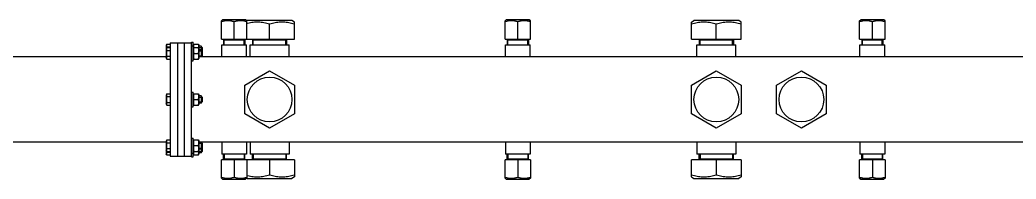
# Model space of a CAD drawing. Header units: millimetres. Extents: x 0 to 1189, y 0 to 841.
# Drawn here: x 594.1 to 734.6, y 472.2 to 494.6 of the extents above; entities that cross this region are included whole.
import ezdxf

# ---------------------------------------------------------------- set-up
doc = ezdxf.new("R2010")
doc.units = ezdxf.units.MM
doc.header["$LTSCALE"] = 65.395
doc.layers.get('0').update_dxf_attribs({"linetype": 'CONTINUOUS'})
doc.layers.add('ALL_AXIS', color=7, linetype='CONTINUOUS')
doc.layers.add('ALL_CHAMFER', color=7, linetype='CONTINUOUS')

msp = doc.modelspace()

# ---------------------------------------------------------------- linework, layer by layer
at = {"color": 7, "linetype": 'CONTINUOUS'}
for p, q in [((622.5181797, 491.9002227), (632.8181797, 491.9002227)), ((625.8181797, 491.8002227), (622.8181797, 491.8002227)), ((631.7181797, 491.8002227), (626.9181797, 491.8002227)), ((662.5181797, 491.9002227), (666.1181797, 491.9002227)), ((665.8181797, 491.8002227), (662.8181797, 491.8002227)), ((688.8181797, 491.9002227), (695.8181797, 491.9002227)), ((694.7181797, 491.8002227), (689.9181797, 491.8002227)), ((712.5181797, 491.9002227), (716.1181797, 491.9002227)), ((715.8181797, 491.8002227), (712.8181797, 491.8002227)), ((614.8211157, 491.2085131), (614.7181797, 491.0302227)), ((614.8211157, 490.7085131), (614.7181797, 490.5302227)), ((614.8211157, 491.2085131), (615.3181797, 491.2085131)), ((614.8211157, 490.8043679), (615.3181797, 490.8043679)), ((614.8211157, 490.7085131), (615.3181797, 490.7085131)), ((614.8211157, 490.3043679), (615.3181797, 490.3043679)), ((615.3181797, 491.4002227), (618.3181797, 491.4002227)), ((615.3181797, 491.4002227), (615.3181797, 475.4002227)), ((616.3181797, 491.4002227), (616.3181797, 475.4002227)), ((617.3181797, 475.4002227), (617.3181797, 491.4002227)), ((618.3181797, 490.2200588), (618.3181797, 491.4002227)), ((618.5181797, 491.1202227), (618.5643677, 491.2002227)), ((618.5181797, 490.6202227), (618.5643677, 490.7002227)), ((618.5643677, 491.2002227), (619.3119916, 491.2002227)), ((618.5643677, 490.7002227), (619.3119916, 490.7002227)), ((618.5689768, 490.702102), (618.5691308, 490.7007759)), ((619.3119875, 491.2002299), (619.3581797, 491.1202227)), ((619.3119875, 490.7002299), (619.3581797, 490.6202227)), ((619.3581797, 491.1202171), (619.3581797, 489.1802282)), ((619.8181797, 490.7402227), (619.8181797, 489.5602227)), ((614.7181797, 489.4002227), (504.3181797, 489.4002227)), ((614.8211157, 489.0919323), (614.7181797, 489.2702227)), ((614.8211157, 489.4960775), (615.3181797, 489.4960775)), ((614.8211157, 489.0919323), (615.3181797, 489.0919323)), ((618.3181797, 483.7200588), (618.3181797, 489.5803865)), ((618.5181797, 489.1802227), (618.5643677, 489.1002227)), ((618.5643677, 489.1002227), (619.3119916, 489.1002227)), ((618.6358208, 489.9002227), (619.2405385, 489.9002227)), ((619.3119875, 489.1002155), (619.3581797, 489.1802227)), ((764.7181797, 489.4002227), (619.6581797, 489.4002227)), ((614.8211157, 484.2085131), (614.7181797, 484.0302227)), ((614.8211157, 484.2085131), (615.3181797, 484.2085131)), ((614.8211157, 483.8043679), (615.3181797, 483.8043679)), ((618.5181797, 484.1202227), (618.5643677, 484.2002227)), ((618.5643677, 484.2002227), (619.3119916, 484.2002227)), ((618.6358208, 483.4002227), (619.2405385, 483.4002227)), ((619.3119875, 484.2002299), (619.3581797, 484.1202227)), ((619.3581797, 484.1202171), (619.3581797, 482.6802282)), ((619.8181797, 483.7402227), (619.8181797, 483.0602227)), ((614.8211157, 482.5919323), (614.7181797, 482.7702227)), ((614.8211157, 482.9960775), (615.3181797, 482.9960775)), ((614.8211157, 482.5919323), (615.3181797, 482.5919323)), ((618.3181797, 477.2200588), (618.3181797, 483.0803865)), ((618.5181797, 482.6802227), (618.5643677, 482.6002227)), ((618.5643677, 482.6002227), (619.3119916, 482.6002227)), ((619.3119875, 482.6002155), (619.3581797, 482.6802227)), ((614.8211157, 477.7085131), (614.7181797, 477.5302227)), ((614.8211157, 477.7085131), (615.3181797, 477.7085131)), ((618.5181797, 477.6202227), (618.5643677, 477.7002227)), ((618.5643677, 477.7002227), (619.3119916, 477.7002227)), ((619.3119875, 477.7002299), (619.3581797, 477.6202227)), ((614.7181797, 477.4002227), (504.3181797, 477.4002227)), ((614.8211157, 476.0919323), (614.7181797, 476.2702227)), ((614.8211157, 477.3043679), (615.3181797, 477.3043679)), ((614.8211157, 476.4960775), (615.3181797, 476.4960775)), ((618.3181797, 475.4002227), (618.3181797, 476.5803865)), ((618.6358208, 476.9002227), (619.2405385, 476.9002227)), ((619.3581797, 477.6202171), (619.3581797, 475.6802282)), ((764.7181797, 477.4002227), (619.6581797, 477.4002227)), ((619.8181797, 477.2402227), (619.8181797, 476.0602227)), ((614.8211157, 475.5919323), (614.7181797, 475.7702227)), ((614.8211157, 476.0919323), (615.3181797, 476.0919323)), ((614.8211157, 475.9960775), (615.3181797, 475.9960775)), ((614.8211157, 475.5919323), (615.3181797, 475.5919323)), ((615.3181797, 475.4002227), (618.3181797, 475.4002227)), ((618.5181797, 476.1802227), (618.5643677, 476.1002227)), ((618.5181797, 475.6802227), (618.5643677, 475.6002227)), ((618.5643677, 476.1002227), (619.3119916, 476.1002227)), ((618.5643677, 475.6002227), (619.3119916, 475.6002227)), ((618.569134, 476.0996698), (618.5689631, 476.098197)), ((619.3119875, 476.1002155), (619.3581797, 476.1802227)), ((619.3119875, 475.6002155), (619.3581797, 475.6802227)), ((632.8181797, 474.9002227), (622.5181797, 474.9002227)), ((625.8181797, 475.0002227), (622.8181797, 475.0002227)), ((626.9181797, 475.0002227), (631.7181797, 475.0002227)), ((666.1181797, 474.9002227), (662.5181797, 474.9002227)), ((665.8181797, 475.0002227), (662.8181797, 475.0002227)), ((695.8181797, 474.9002227), (688.8181797, 474.9002227)), ((689.9181797, 475.0002227), (694.7181797, 475.0002227)), ((716.1181797, 474.9002227), (712.5181797, 474.9002227)), ((715.8181797, 475.0002227), (712.8181797, 475.0002227))]:
    msp.add_line(p, q, dxfattribs=at)
at = {"color": 2, "linetype": 'CONTINUOUS'}
for p, q in [((622.9181797, 491.1002227), (622.9181797, 491.8002227)), ((625.7181797, 491.1002227), (625.7181797, 491.8002227)), ((627.0181797, 491.1002227), (627.0181797, 491.8002227)), ((631.6181797, 491.1002227), (631.6181797, 491.8002227)), ((662.9181797, 491.1002227), (662.9181797, 491.8002227)), ((665.7181797, 491.1002227), (665.7181797, 491.8002227)), ((690.0181797, 491.1002227), (690.0181797, 491.8002227)), ((694.6181797, 491.1002227), (694.6181797, 491.8002227)), ((712.9181797, 491.1002227), (712.9181797, 491.8002227)), ((715.7181797, 491.1002227), (715.7181797, 491.8002227)), ((619.3581797, 490.7402227), (619.8181797, 490.7402227)), ((619.3581797, 490.2402227), (619.8181797, 490.2402227)), ((619.3581797, 489.5602227), (619.8181797, 489.5602227)), ((619.3581797, 483.7402227), (619.8181797, 483.7402227)), ((619.3581797, 483.0602227), (619.8181797, 483.0602227)), ((619.3581797, 477.2402227), (619.8181797, 477.2402227)), ((619.3581797, 476.5602227), (619.8181797, 476.5602227)), ((619.3581797, 476.0602227), (619.8181797, 476.0602227)), ((622.9181797, 475.7002227), (622.9181797, 475.0002227)), ((625.7181797, 475.7002227), (625.7181797, 475.0002227)), ((627.0181797, 475.7002227), (627.0181797, 475.0002227)), ((631.6181797, 475.7002227), (631.6181797, 475.0002227)), ((662.9181797, 475.7002227), (662.9181797, 475.0002227)), ((665.7181797, 475.7002227), (665.7181797, 475.0002227)), ((690.0181797, 475.7002227), (690.0181797, 475.0002227)), ((694.6181797, 475.7002227), (694.6181797, 475.0002227)), ((712.9181797, 475.7002227), (712.9181797, 475.0002227)), ((715.7181797, 475.7002227), (715.7181797, 475.0002227))]:
    msp.add_line(p, q, dxfattribs=at)
at = {"color": 7, "linetype": 'CONTINUOUS'}
for points in [[(614.8211157, 491.2085131), (614.8065954, 491.1820544), (614.7939925, 491.1561031), (614.7833146, 491.1307405), (614.7745393, 491.1057224), (614.7676249, 491.0808415), (614.7626368, 491.0560687), (614.7596213, 491.0313013), (614.7585942, 491.0065526), (614.7596023, 490.9818084), (614.7625986, 490.9570484), (614.7675658, 490.932284), (614.7744611, 490.9074068), (614.783216, 490.8823912), (614.793891, 490.8570016), (614.806529, 490.8309633), (614.8211157, 490.8043679)], [(614.8211157, 490.7085131), (614.8065954, 490.6820544), (614.7939925, 490.6561031), (614.7833146, 490.6307405), (614.7745393, 490.6057224), (614.7676249, 490.5808415), (614.7626368, 490.5560687), (614.7596213, 490.5313013), (614.7585942, 490.5065526), (614.7596023, 490.4818084), (614.7625986, 490.4570484), (614.7675658, 490.432284), (614.7744611, 490.4074068), (614.783216, 490.3823912), (614.793891, 490.3570016), (614.806529, 490.3309633), (614.8211157, 490.3043679)], [(614.8211157, 490.3043679), (614.8046263, 490.2438053), (614.790663, 490.1845607), (614.7792356, 490.1268785), (614.7703148, 490.0700256), (614.7638436, 490.0133451), (614.7599146, 489.9568531), (614.7586103, 489.9003409), (614.7599037, 489.8438263), (614.7638221, 489.7873298), (614.7702857, 489.7306338), (614.7792046, 489.6737431), (614.7906358, 489.6160099), (614.8046096, 489.5567072), (614.8211157, 489.4960775)], [(614.8211157, 490.8043679), (614.8046263, 490.7438053), (614.790663, 490.6845607), (614.7819791, 490.6407265)], [(618.6358208, 491.2002227), (618.6191736, 491.1476578), (618.6047446, 491.0961787), (618.5925493, 491.0459681), (618.5825412, 490.9964779), (618.5746517, 490.9472343), (618.5689631, 490.898197), (618.5655287, 490.8491566), (618.5643677, 490.8001458), (618.5655358, 490.7511369), (618.5689768, 490.702102)], [(618.6358208, 490.7002227), (618.6191736, 490.6476578), (618.6047446, 490.5961787), (618.5925493, 490.5459681), (618.5825412, 490.4964779), (618.5746517, 490.4472343), (618.5689631, 490.398197), (618.5655287, 490.3491566), (618.5643677, 490.3001458), (618.5655358, 490.2511369), (618.5689768, 490.202102), (618.574671, 490.1530723), (618.5825639, 490.1038429), (618.5925708, 490.0543794), (618.6047618, 490.0042011), (618.6191836, 489.952754), (618.6358208, 489.9002227)], [(619.2405385, 491.2002227), (619.2540107, 491.1581262), (619.2660632, 491.116777), (619.2766839, 491.0762725), (619.2859091, 491.0363208), (619.293782, 490.9966907), (619.3002698, 490.9572976), (619.3053652, 490.9179846), (619.3090352, 490.8787378), (619.3112458, 490.839486), (619.3119916, 490.8002439), (619.3112475, 490.7610049), (619.3090392, 490.7217611), (619.3070694, 490.7006827)], [(619.2405385, 490.7002227), (619.2540107, 490.6581262), (619.2660632, 490.616777), (619.2766839, 490.5762725), (619.2859091, 490.5363208), (619.293782, 490.4966907), (619.3002698, 490.4572976), (619.3053652, 490.4179846), (619.3090352, 490.3787378), (619.3112458, 490.339486), (619.3119916, 490.3002439), (619.3112475, 490.2610049), (619.3090392, 490.2217611), (619.3053727, 490.1825269), (619.3002818, 490.1432288), (619.2937992, 490.1038497), (619.2859327, 490.0642346), (619.2767191, 490.0243114), (619.2661034, 489.9838136), (619.2540379, 489.9424144), (619.2405385, 489.9002227)], [(614.8211157, 489.4960775), (614.8065467, 489.4695174), (614.7939197, 489.443507), (614.7832483, 489.4181383), (614.7744916, 489.3931354), (614.7675898, 489.3682607), (614.762614, 489.3434925), (614.7596097, 489.3187263), (614.7585942, 489.2939734), (614.7596156, 489.2692147), (614.7626271, 489.2444363), (614.767613, 489.2196529), (614.7745279, 489.1947593), (614.7833092, 489.1697206), (614.7939933, 489.1443406), (614.8065974, 489.1183852), (614.8211157, 489.0919323)], [(618.6358208, 489.9002227), (618.6191736, 489.8476578), (618.6047446, 489.7961787), (618.5925493, 489.7459681), (618.5825412, 489.6964779), (618.5746517, 489.6472343), (618.5689631, 489.598197), (618.5655287, 489.5491566), (618.5643677, 489.5001458), (618.5655358, 489.4511369), (618.5689768, 489.402102), (618.574671, 489.3530723), (618.5825639, 489.3038429), (618.5925708, 489.2543794), (618.6047618, 489.2042011), (618.6191836, 489.152754), (618.6358208, 489.1002227)], [(619.2405385, 489.9002227), (619.2554423, 489.8534309), (619.2685871, 489.8075557), (619.2799567, 489.7627361), (619.2895997, 489.7185546), (619.2975785, 489.6746618), (619.303836, 489.6309926), (619.3083479, 489.5873633), (619.3110798, 489.5437791), (619.3119838, 489.5001783), (619.3110761, 489.456578), (619.3083406, 489.4129948), (619.3038256, 489.3693686), (619.2975658, 489.3257061), (619.2895864, 489.281824), (619.279945, 489.2376591), (619.2685785, 489.1928579), (619.2554375, 489.146999), (619.2405385, 489.1002227)], [(614.8211157, 484.2085131), (614.8065954, 484.1820544), (614.7939925, 484.1561031), (614.7833146, 484.1307405), (614.7745393, 484.1057224), (614.7676249, 484.0808415), (614.7626368, 484.0560687), (614.7596213, 484.0313013), (614.7585942, 484.0065526), (614.7596023, 483.9818084), (614.7625986, 483.9570484), (614.7675658, 483.932284), (614.7744611, 483.9074068), (614.783216, 483.8823912), (614.793891, 483.8570016), (614.806529, 483.8309633), (614.8211157, 483.8043679)], [(614.8211157, 483.8043679), (614.8046263, 483.7438053), (614.790663, 483.6845607), (614.7792356, 483.6268785), (614.7703148, 483.5700256), (614.7638436, 483.5133451), (614.7599146, 483.4568531), (614.7586103, 483.4003409), (614.7599037, 483.3438263), (614.7638221, 483.2873298), (614.7702857, 483.2306338), (614.7792046, 483.1737431), (614.7906358, 483.1160099), (614.8046096, 483.0567072), (614.8211157, 482.9960775)], [(618.6358208, 484.2002227), (618.6191736, 484.1476578), (618.6047446, 484.0961787), (618.5925493, 484.0459681), (618.5825412, 483.9964779), (618.5746517, 483.9472343), (618.5689631, 483.898197), (618.5655287, 483.8491566), (618.5643677, 483.8001458), (618.5655358, 483.7511369), (618.5689768, 483.702102), (618.574671, 483.6530723), (618.5825639, 483.6038429), (618.5925708, 483.5543794), (618.6047618, 483.5042011), (618.6191836, 483.452754), (618.6358208, 483.4002227)], [(618.6358208, 483.4002227), (618.6191736, 483.3476578), (618.6047446, 483.2961787), (618.5925493, 483.2459681), (618.5825412, 483.1964779), (618.5746517, 483.1472343), (618.5689631, 483.098197), (618.5655287, 483.0491566), (618.5643677, 483.0001458), (618.5655358, 482.9511369), (618.5689768, 482.902102), (618.574671, 482.8530723), (618.5825639, 482.8038429), (618.5925708, 482.7543794), (618.6047618, 482.7042011), (618.6191836, 482.652754), (618.6358208, 482.6002227)], [(619.2405385, 484.2002227), (619.2540107, 484.1581262), (619.2660632, 484.116777), (619.2766839, 484.0762725), (619.2859091, 484.0363208), (619.293782, 483.9966907), (619.3002698, 483.9572976), (619.3053652, 483.9179846), (619.3090352, 483.8787378), (619.3112458, 483.839486), (619.3119916, 483.8002439), (619.3112475, 483.7610049), (619.3090392, 483.7217611), (619.3053727, 483.6825269), (619.3002818, 483.6432288), (619.2937992, 483.6038497), (619.2859327, 483.5642346), (619.2767191, 483.5243114), (619.2661034, 483.4838136), (619.2540379, 483.4424144), (619.2405385, 483.4002227)], [(619.2405385, 483.4002227), (619.2554423, 483.3534309), (619.2685871, 483.3075557), (619.2799567, 483.2627361), (619.2895997, 483.2185546), (619.2975785, 483.1746618), (619.303836, 483.1309926), (619.3083479, 483.0873633), (619.3110798, 483.0437791), (619.3119838, 483.0001783), (619.3110761, 482.956578), (619.3083406, 482.9129948), (619.3038256, 482.8693686), (619.2975658, 482.8257061), (619.2895864, 482.781824), (619.279945, 482.7376591), (619.2685785, 482.6928579), (619.2554375, 482.646999), (619.2405385, 482.6002227)], [(614.8211157, 482.9960775), (614.8065467, 482.9695174), (614.7939197, 482.943507), (614.7832483, 482.9181383), (614.7744916, 482.8931354), (614.7675898, 482.8682607), (614.762614, 482.8434925), (614.7596097, 482.8187263), (614.7585942, 482.7939734), (614.7596156, 482.7692147), (614.7626271, 482.7444363), (614.767613, 482.7196529), (614.7745279, 482.6947593), (614.7833092, 482.6697206), (614.7939933, 482.6443406), (614.8065974, 482.6183852), (614.8211157, 482.5919323)], [(614.8211157, 477.7085131), (614.8065954, 477.6820544), (614.7939925, 477.6561031), (614.7833146, 477.6307405), (614.7745393, 477.6057224), (614.7676249, 477.5808415), (614.7626368, 477.5560687), (614.7596213, 477.5313013), (614.7585942, 477.5065526), (614.7596023, 477.4818084), (614.7625986, 477.4570484), (614.7675658, 477.432284), (614.7744611, 477.4074068), (614.783216, 477.3823912), (614.793891, 477.3570016), (614.806529, 477.3309633), (614.8211157, 477.3043679)], [(618.6358208, 477.7002227), (618.6191736, 477.6476578), (618.6047446, 477.5961787), (618.5925493, 477.5459681), (618.5825412, 477.4964779), (618.5746517, 477.4472343), (618.5689631, 477.398197), (618.5655287, 477.3491566), (618.5643677, 477.3001458), (618.5655358, 477.2511369), (618.5689768, 477.202102), (618.574671, 477.1530723), (618.5825639, 477.1038429), (618.5925708, 477.0543794), (618.6047618, 477.0042011), (618.6191836, 476.952754), (618.6358208, 476.9002227)], [(619.2405385, 477.7002227), (619.2540107, 477.6581262), (619.2660632, 477.616777), (619.2766839, 477.5762725), (619.2859091, 477.5363208), (619.293782, 477.4966907), (619.3002698, 477.4572976), (619.3053652, 477.4179846), (619.3090352, 477.3787378), (619.3112458, 477.339486), (619.3119916, 477.3002439), (619.3112475, 477.2610049), (619.3090392, 477.2217611), (619.3053727, 477.1825269), (619.3002818, 477.1432288), (619.2937992, 477.1038497), (619.2859327, 477.0642346), (619.2767191, 477.0243114), (619.2661034, 476.9838136), (619.2540379, 476.9424144), (619.2405385, 476.9002227)], [(614.8211157, 476.4960775), (614.8065467, 476.4695174), (614.7939197, 476.443507), (614.7832483, 476.4181383), (614.7744916, 476.3931354), (614.7675898, 476.3682607), (614.762614, 476.3434925), (614.7596097, 476.3187263), (614.7585942, 476.2939734), (614.7596156, 476.2692147), (614.7626271, 476.2444363), (614.767613, 476.2196529), (614.7745279, 476.1947593), (614.7833092, 476.1697206), (614.7939933, 476.1443406), (614.8065974, 476.1183852), (614.8211157, 476.0919323)], [(614.8211157, 477.3043679), (614.8046263, 477.2438053), (614.790663, 477.1845607), (614.7792356, 477.1268785), (614.7703148, 477.0700256), (614.7638436, 477.0133451), (614.7599146, 476.9568531), (614.7586103, 476.9003409), (614.7599037, 476.8438263), (614.7638221, 476.7873298), (614.7702857, 476.7306338), (614.7792046, 476.6737431), (614.7906358, 476.6160099), (614.8046096, 476.5567072), (614.8211157, 476.4960775)], [(618.6358208, 476.9002227), (618.6191736, 476.8476578), (618.6047446, 476.7961787), (618.5925493, 476.7459681), (618.5825412, 476.6964779), (618.5746517, 476.6472343), (618.5689631, 476.598197), (618.5655287, 476.5491566), (618.5643677, 476.5001458), (618.5655358, 476.4511369), (618.5689768, 476.402102), (618.574671, 476.3530723), (618.5825639, 476.3038429), (618.5925708, 476.2543794), (618.6047618, 476.2042011), (618.6191836, 476.152754), (618.6358208, 476.1002227)], [(619.2405385, 476.9002227), (619.2554423, 476.8534309), (619.2685871, 476.8075557), (619.2799567, 476.7627361), (619.2895997, 476.7185546), (619.2975785, 476.6746618), (619.303836, 476.6309926), (619.3083479, 476.5873633), (619.3110798, 476.5437791), (619.3119838, 476.5001783), (619.3110761, 476.456578), (619.3083406, 476.4129948), (619.3038256, 476.3693686), (619.2975658, 476.3257061), (619.2895864, 476.281824), (619.279945, 476.2376591), (619.2685785, 476.1928579), (619.2554375, 476.146999), (619.2405385, 476.1002227)], [(614.8211157, 475.9960775), (614.8065467, 475.9695174), (614.7939197, 475.943507), (614.7832483, 475.9181383), (614.7744916, 475.8931354), (614.7675898, 475.8682607), (614.762614, 475.8434925), (614.7596097, 475.8187263), (614.7585942, 475.7939734), (614.7596156, 475.7692147), (614.7626271, 475.7444363), (614.767613, 475.7196529), (614.7745279, 475.6947593), (614.7833092, 475.6697206), (614.7939933, 475.6443406), (614.8065974, 475.6183852), (614.8211157, 475.5919323)], [(614.7819827, 476.1597126), (614.7906358, 476.1160099), (614.8046096, 476.0567072), (614.8211157, 475.9960775)], [(618.5689631, 476.098197), (618.5655287, 476.0491566), (618.5643677, 476.0001458), (618.5655358, 475.9511369), (618.5689768, 475.902102), (618.574671, 475.8530723), (618.5825639, 475.8038429), (618.5925708, 475.7543794), (618.6047618, 475.7042011), (618.6191836, 475.652754), (618.6358208, 475.6002227)], [(619.3070714, 476.0997071), (619.3083479, 476.0873633), (619.3110798, 476.0437791), (619.3119838, 476.0001783), (619.3110761, 475.956578), (619.3083406, 475.9129948), (619.3038256, 475.8693686), (619.2975658, 475.8257061), (619.2895864, 475.781824), (619.279945, 475.7376591), (619.2685785, 475.6928579), (619.2554375, 475.646999), (619.2405385, 475.6002227)]]:
    msp.add_lwpolyline(points, dxfattribs=at)
at = {"layer": 'ALL_AXIS', "color": 7, "linetype": 'CONTINUOUS'}
for p, q in [((622.5181797, 494.4962996), (622.6981797, 494.6002227)), ((622.5181797, 491.9002227), (622.5181797, 494.4962996)), ((625.9381797, 494.6002227), (622.6981797, 494.6002227)), ((626.1181797, 494.4962996), (625.9381797, 494.6002227)), ((626.1181797, 494.4713552), (626.1681797, 494.5002227)), ((626.1181797, 491.9002227), (626.1181797, 494.4962996)), ((632.4681797, 494.5002227), (626.1681797, 494.5002227)), ((632.8181797, 494.2981501), (632.4681797, 494.5002227)), ((662.5181797, 494.4962996), (662.6981797, 494.6002227)), ((662.5181797, 491.9002227), (662.5181797, 494.4962996)), ((665.9381797, 494.6002227), (662.6981797, 494.6002227)), ((666.1181797, 494.4962996), (665.9381797, 494.6002227)), ((666.1181797, 491.9002227), (666.1181797, 494.4962996)), ((688.8181797, 494.2981501), (689.1681797, 494.5002227)), ((695.4681797, 494.5002227), (689.1681797, 494.5002227)), ((695.8181797, 494.2981501), (695.4681797, 494.5002227)), ((712.5181797, 494.4962996), (712.6981797, 494.6002227)), ((712.5181797, 491.9002227), (712.5181797, 494.4962996)), ((715.9381797, 494.6002227), (712.6981797, 494.6002227)), ((716.1181797, 494.4962996), (715.9381797, 494.6002227)), ((716.1181797, 491.9002227), (716.1181797, 494.4962996)), ((624.3181797, 491.9002227), (624.3181797, 494.3355301)), ((629.3181797, 491.9002227), (629.3181797, 493.9855427)), ((632.8181797, 491.9002227), (632.8181797, 494.2981501)), ((664.3181797, 491.9002227), (664.3181797, 494.3355301)), ((688.8181797, 491.9002227), (688.8181797, 494.2981501)), ((692.3181797, 491.9002227), (692.3181797, 493.9855427)), ((695.8181797, 491.9002227), (695.8181797, 494.2981501)), ((714.3181797, 491.9002227), (714.3181797, 494.3355301)), ((622.8181797, 491.8002227), (625.8181797, 491.8002227)), ((622.8181797, 491.8002227), (622.8181797, 491.1002227)), ((622.9181797, 491.8002227), (622.9181797, 491.9002227)), ((625.7181797, 491.8002227), (625.7181797, 491.9002227)), ((625.8181797, 491.8002227), (625.8181797, 491.1002227)), ((626.9181797, 491.8002227), (631.7181797, 491.8002227)), ((626.9181797, 491.8002227), (626.9181797, 491.1002227)), ((627.0181797, 491.8002227), (627.0181797, 491.9002227)), ((631.6181797, 491.8002227), (631.6181797, 491.9002227)), ((631.7181797, 491.8002227), (631.7181797, 491.1002227)), ((662.8181797, 491.8002227), (665.8181797, 491.8002227)), ((662.8181797, 491.8002227), (662.8181797, 491.1002227)), ((662.9181797, 491.8002227), (662.9181797, 491.9002227)), ((665.7181797, 491.8002227), (665.7181797, 491.9002227)), ((665.8181797, 491.8002227), (665.8181797, 491.1002227)), ((689.9181797, 491.8002227), (694.7181797, 491.8002227)), ((689.9181797, 491.8002227), (689.9181797, 491.1002227)), ((690.0181797, 491.8002227), (690.0181797, 491.9002227)), ((694.6181797, 491.8002227), (694.6181797, 491.9002227)), ((694.7181797, 491.8002227), (694.7181797, 491.1002227)), ((712.8181797, 491.8002227), (715.8181797, 491.8002227)), ((712.8181797, 491.8002227), (712.8181797, 491.1002227)), ((712.9181797, 491.8002227), (712.9181797, 491.9002227)), ((715.7181797, 491.8002227), (715.7181797, 491.9002227)), ((715.8181797, 491.8002227), (715.8181797, 491.1002227)), ((614.8211157, 491.2085131), (614.7181797, 491.0302227)), ((614.7181797, 491.0302227), (614.7181797, 489.2702227)), ((614.8211157, 490.7085131), (614.7181797, 490.5302227)), ((618.3181797, 491.4502227), (618.5181797, 491.4502227)), ((618.3181797, 491.3657254), (618.3181797, 491.4502227)), ((618.3181797, 490.9502227), (618.5181797, 490.9502227)), ((618.5181797, 488.8502227), (618.5181797, 491.4502227)), ((618.5181797, 491.1202227), (618.5643677, 491.2002227)), ((618.5181797, 490.6202227), (618.5643677, 490.7002227)), ((619.6581797, 490.9002227), (619.3581797, 490.9002227)), ((619.6581797, 490.4002227), (619.3581797, 490.4002227)), ((622.5681797, 491.1002227), (626.0681797, 491.1002227)), ((622.5681797, 489.4002227), (622.5681797, 491.1002227)), ((626.0681797, 489.4002227), (626.0681797, 491.1002227)), ((626.5681797, 491.1002227), (632.0681797, 491.1002227)), ((626.5681797, 489.4002227), (626.5681797, 491.1002227)), ((632.0681797, 489.4002227), (632.0681797, 491.1002227)), ((662.5681797, 491.1002227), (666.0681797, 491.1002227)), ((662.5681797, 489.4002227), (662.5681797, 491.1002227)), ((666.0681797, 489.4002227), (666.0681797, 491.1002227)), ((689.5681797, 491.1002227), (695.0681797, 491.1002227)), ((689.5681797, 489.4002227), (689.5681797, 491.1002227)), ((695.0681797, 489.4002227), (695.0681797, 491.1002227)), ((712.5681797, 491.1002227), (716.0681797, 491.1002227)), ((712.5681797, 489.4002227), (712.5681797, 491.1002227)), ((716.0681797, 489.4002227), (716.0681797, 491.1002227)), ((614.8211157, 489.0919323), (614.7181797, 489.2702227)), ((618.3181797, 489.5803865), (618.3181797, 490.2200588)), ((618.5181797, 489.1802227), (618.5643677, 489.1002227)), ((619.6581797, 489.4002227), (619.3581797, 489.4002227)), ((618.3181797, 488.8502227), (618.5181797, 488.8502227)), ((625.8181797, 485.4209486), (629.3181797, 487.4416746)), ((629.3181797, 487.4416746), (632.8181797, 485.4209486)), ((688.8181797, 485.4209486), (692.3181797, 487.4416746)), ((692.3181797, 487.4416746), (695.8181797, 485.4209486)), ((700.8181797, 485.4209486), (704.3181797, 487.4416746)), ((704.3181797, 487.4416746), (707.8181797, 485.4209486)), ((625.8181797, 481.3794967), (625.8181797, 485.4209486)), ((632.8181797, 485.4209486), (632.8181797, 481.3794967)), ((688.8181797, 481.3794967), (688.8181797, 485.4209486)), ((695.8181797, 485.4209486), (695.8181797, 481.3794967)), ((700.8181797, 481.3794967), (700.8181797, 485.4209486)), ((707.8181797, 485.4209486), (707.8181797, 481.3794967)), ((614.8211157, 484.2085131), (614.7181797, 484.0302227)), ((614.7181797, 484.0302227), (614.7181797, 482.7702227)), ((618.3181797, 484.4502227), (618.5181797, 484.4502227)), ((618.3181797, 483.0803865), (618.3181797, 483.7200588)), ((618.5181797, 482.3502227), (618.5181797, 484.4502227)), ((618.5181797, 484.1202227), (618.5643677, 484.2002227)), ((619.6581797, 483.9002227), (619.3581797, 483.9002227)), ((614.8211157, 482.5919323), (614.7181797, 482.7702227)), ((618.3181797, 482.3502227), (618.5181797, 482.3502227)), ((618.5181797, 482.6802227), (618.5643677, 482.6002227)), ((619.6581797, 482.9002227), (619.3581797, 482.9002227)), ((629.3181797, 479.3587708), (625.8181797, 481.3794967)), ((632.8181797, 481.3794967), (629.3181797, 479.3587708)), ((692.3181797, 479.3587708), (688.8181797, 481.3794967)), ((695.8181797, 481.3794967), (692.3181797, 479.3587708)), ((704.3181797, 479.3587708), (700.8181797, 481.3794967)), ((707.8181797, 481.3794967), (704.3181797, 479.3587708)), ((614.8211157, 477.7085131), (614.7181797, 477.5302227)), ((618.3181797, 477.9502227), (618.5181797, 477.9502227)), ((618.5181797, 475.3502227), (618.5181797, 477.9502227)), ((618.5181797, 477.6202227), (618.5643677, 477.7002227)), ((614.7181797, 477.5302227), (614.7181797, 475.7702227)), ((614.8211157, 476.0919323), (614.7181797, 476.2702227)), ((618.3181797, 476.5803865), (618.3181797, 477.2200588)), ((619.6581797, 477.4002227), (619.3581797, 477.4002227)), ((619.6581797, 476.4002227), (619.3581797, 476.4002227)), ((622.5681797, 477.4002227), (622.5681797, 475.7002227)), ((626.0681797, 477.4002227), (626.0681797, 475.7002227)), ((626.5681797, 477.4002227), (626.5681797, 475.7002227)), ((632.0681797, 477.4002227), (632.0681797, 475.7002227)), ((662.5681797, 477.4002227), (662.5681797, 475.7002227)), ((666.0681797, 477.4002227), (666.0681797, 475.7002227)), ((689.5681797, 477.4002227), (689.5681797, 475.7002227)), ((695.0681797, 477.4002227), (695.0681797, 475.7002227)), ((712.5681797, 477.4002227), (712.5681797, 475.7002227)), ((716.0681797, 477.4002227), (716.0681797, 475.7002227)), ((614.8211157, 475.5919323), (614.7181797, 475.7702227)), ((618.3181797, 475.8502227), (618.5181797, 475.8502227)), ((618.3181797, 475.3502227), (618.3181797, 475.43472)), ((618.3181797, 475.3502227), (618.5181797, 475.3502227)), ((618.5181797, 476.1802227), (618.5643677, 476.1002227)), ((618.5181797, 475.6802227), (618.5643677, 475.6002227)), ((619.6581797, 475.9002227), (619.3581797, 475.9002227)), ((622.5181797, 472.3041457), (622.5181797, 474.9002227)), ((626.0681797, 475.7002227), (622.5681797, 475.7002227)), ((622.8181797, 475.0002227), (622.8181797, 475.7002227)), ((625.8181797, 475.0002227), (622.8181797, 475.0002227)), ((622.9181797, 475.0002227), (622.9181797, 474.9002227)), ((624.3181797, 474.9002227), (624.3181797, 472.4649152)), ((625.7181797, 475.0002227), (625.7181797, 474.9002227)), ((625.8181797, 475.0002227), (625.8181797, 475.7002227)), ((626.1181797, 474.9002227), (626.1181797, 472.3041457)), ((632.0681797, 475.7002227), (626.5681797, 475.7002227)), ((626.9181797, 475.0002227), (626.9181797, 475.7002227)), ((631.7181797, 475.0002227), (626.9181797, 475.0002227)), ((627.0181797, 475.0002227), (627.0181797, 474.9002227)), ((629.3181797, 474.9002227), (629.3181797, 472.8149027)), ((631.6181797, 475.0002227), (631.6181797, 474.9002227)), ((631.7181797, 475.0002227), (631.7181797, 475.7002227)), ((632.8181797, 474.9002227), (632.8181797, 472.5022953)), ((662.5181797, 472.3041457), (662.5181797, 474.9002227)), ((666.0681797, 475.7002227), (662.5681797, 475.7002227)), ((662.8181797, 475.0002227), (662.8181797, 475.7002227)), ((665.8181797, 475.0002227), (662.8181797, 475.0002227)), ((662.9181797, 475.0002227), (662.9181797, 474.9002227)), ((664.3181797, 474.9002227), (664.3181797, 472.4649152)), ((665.7181797, 475.0002227), (665.7181797, 474.9002227)), ((665.8181797, 475.0002227), (665.8181797, 475.7002227)), ((666.1181797, 474.9002227), (666.1181797, 472.3041457)), ((688.8181797, 472.5022953), (688.8181797, 474.9002227)), ((695.0681797, 475.7002227), (689.5681797, 475.7002227)), ((689.9181797, 475.0002227), (689.9181797, 475.7002227)), ((694.7181797, 475.0002227), (689.9181797, 475.0002227)), ((690.0181797, 475.0002227), (690.0181797, 474.9002227)), ((692.3181797, 474.9002227), (692.3181797, 472.8149027)), ((694.6181797, 475.0002227), (694.6181797, 474.9002227)), ((694.7181797, 475.0002227), (694.7181797, 475.7002227)), ((695.8181797, 474.9002227), (695.8181797, 472.5022953)), ((712.5181797, 472.3041457), (712.5181797, 474.9002227)), ((716.0681797, 475.7002227), (712.5681797, 475.7002227)), ((712.8181797, 475.0002227), (712.8181797, 475.7002227)), ((715.8181797, 475.0002227), (712.8181797, 475.0002227)), ((712.9181797, 475.0002227), (712.9181797, 474.9002227)), ((714.3181797, 474.9002227), (714.3181797, 472.4649152)), ((715.7181797, 475.0002227), (715.7181797, 474.9002227)), ((715.8181797, 475.0002227), (715.8181797, 475.7002227)), ((716.1181797, 474.9002227), (716.1181797, 472.3041457)), ((622.5181797, 472.3041457), (622.6981797, 472.2002227)), ((622.6981797, 472.2002227), (625.9381797, 472.2002227)), ((626.1181797, 472.3041457), (625.9381797, 472.2002227)), ((626.1181797, 472.3290902), (626.1681797, 472.3002227)), ((626.1681797, 472.3002227), (632.4681797, 472.3002227)), ((632.8181797, 472.5022953), (632.4681797, 472.3002227)), ((662.5181797, 472.3041457), (662.6981797, 472.2002227)), ((662.6981797, 472.2002227), (665.9381797, 472.2002227)), ((666.1181797, 472.3041457), (665.9381797, 472.2002227)), ((688.8181797, 472.5022953), (689.1681797, 472.3002227)), ((689.1681797, 472.3002227), (695.4681797, 472.3002227)), ((695.8181797, 472.5022953), (695.4681797, 472.3002227)), ((712.5181797, 472.3041457), (712.6981797, 472.2002227)), ((712.6981797, 472.2002227), (715.9381797, 472.2002227)), ((716.1181797, 472.3041457), (715.9381797, 472.2002227))]:
    msp.add_line(p, q, dxfattribs=at)
for points in [[(624.3181797, 494.3355301), (624.2131239, 494.3689995), (624.1100389, 494.3985421), (624.009217, 494.4241287), (623.9097813, 494.4458467), (623.811009, 494.4638145), (623.7127301, 494.4779102), (623.6145284, 494.4880775), (623.5164203, 494.4942379), (623.4182701, 494.4962819), (623.3201179, 494.4942454), (623.2220039, 494.488092), (623.1237919, 494.4779303), (623.0254996, 494.463839), (622.9267046, 494.4458721), (622.8272242, 494.4241473), (622.7263574, 494.3985521), (622.6232474, 494.3690038), (622.5181797, 494.3355301)], [(626.1181797, 494.3355301), (626.0131239, 494.3689995), (625.9100389, 494.3985421), (625.809217, 494.4241287), (625.7097813, 494.4458467), (625.611009, 494.4638145), (625.5127301, 494.4779102), (625.4145284, 494.4880775), (625.3164203, 494.4942379), (625.2182701, 494.4962819), (625.1201179, 494.4942454), (625.0220039, 494.488092), (624.9237919, 494.4779303), (624.8254996, 494.463839), (624.7267046, 494.4458721), (624.6272242, 494.4241473), (624.5263574, 494.3985521), (624.4232474, 494.3690038), (624.3181797, 494.3355301)], [(664.3181797, 494.3355301), (664.2131239, 494.3689995), (664.1100389, 494.3985421), (664.009217, 494.4241287), (663.9097813, 494.4458467), (663.811009, 494.4638145), (663.7127301, 494.4779102), (663.6145284, 494.4880775), (663.5164203, 494.4942379), (663.4182701, 494.4962819), (663.3201179, 494.4942454), (663.2220039, 494.488092), (663.1237919, 494.4779303), (663.0254996, 494.463839), (662.9267046, 494.4458721), (662.8272242, 494.4241473), (662.7263574, 494.3985521), (662.6232474, 494.3690038), (662.5181797, 494.3355301)], [(666.1181797, 494.3355301), (666.0131239, 494.3689995), (665.9100389, 494.3985421), (665.809217, 494.4241287), (665.7097813, 494.4458467), (665.611009, 494.4638145), (665.5127301, 494.4779102), (665.4145284, 494.4880775), (665.3164203, 494.4942379), (665.2182701, 494.4962819), (665.1201179, 494.4942454), (665.0220039, 494.488092), (664.9237919, 494.4779303), (664.8254996, 494.463839), (664.7267046, 494.4458721), (664.6272242, 494.4241473), (664.5263574, 494.3985521), (664.4232474, 494.3690038), (664.3181797, 494.3355301)], [(714.3181797, 494.3355301), (714.2131239, 494.3689995), (714.1100389, 494.3985421), (714.009217, 494.4241287), (713.9097813, 494.4458467), (713.811009, 494.4638145), (713.7127301, 494.4779102), (713.6145284, 494.4880775), (713.5164203, 494.4942379), (713.4182701, 494.4962819), (713.3201179, 494.4942454), (713.2220039, 494.488092), (713.1237919, 494.4779303), (713.0254996, 494.463839), (712.9267046, 494.4458721), (712.8272242, 494.4241473), (712.7263574, 494.3985521), (712.6232474, 494.3690038), (712.5181797, 494.3355301)], [(716.1181797, 494.3355301), (716.0131239, 494.3689995), (715.9100389, 494.3985421), (715.809217, 494.4241287), (715.7097813, 494.4458467), (715.611009, 494.4638145), (715.5127301, 494.4779102), (715.4145284, 494.4880775), (715.3164203, 494.4942379), (715.2182701, 494.4962819), (715.1201179, 494.4942454), (715.0220039, 494.488092), (714.9237919, 494.4779303), (714.8254996, 494.463839), (714.7267046, 494.4458721), (714.6272242, 494.4241473), (714.5263574, 494.3985521), (714.4232474, 494.3690038), (714.3181797, 494.3355301)], [(629.3181797, 493.9855427), (629.1139112, 494.0506202), (628.9134717, 494.1080631), (628.717429, 494.1578152), (628.5240799, 494.2000456), (628.3320205, 494.2349836), (628.1409205, 494.2623923), (627.9499712, 494.2821625), (627.7592041, 494.2941412), (627.5683551, 494.2981155), (627.3775021, 494.2941557), (627.1867235, 494.2821904), (626.9957538, 494.2624313), (626.8046272, 494.2350309), (626.6125235, 494.2000945), (626.4190874, 494.157851), (626.2229579, 494.1080821), (626.1181797, 494.0780558)], [(632.8181797, 493.9855427), (632.6139112, 494.0506202), (632.4134717, 494.1080631), (632.217429, 494.1578152), (632.0240799, 494.2000456), (631.8320205, 494.2349836), (631.6409205, 494.2623923), (631.4499712, 494.2821625), (631.2592041, 494.2941412), (631.0683551, 494.2981155), (630.8775021, 494.2941557), (630.6867235, 494.2821904), (630.4957538, 494.2624313), (630.3046272, 494.2350309), (630.1125235, 494.2000945), (629.9190874, 494.157851), (629.7229579, 494.1080821), (629.5224704, 494.0506283), (629.3181797, 493.9855427)], [(692.3181797, 493.9855427), (692.1139112, 494.0506202), (691.9134717, 494.1080631), (691.717429, 494.1578152), (691.5240799, 494.2000456), (691.3320205, 494.2349836), (691.1409205, 494.2623923), (690.9499712, 494.2821625), (690.7592041, 494.2941412), (690.5683551, 494.2981155), (690.3775021, 494.2941557), (690.1867235, 494.2821904), (689.9957538, 494.2624313), (689.8046272, 494.2350309), (689.6125235, 494.2000945), (689.4190874, 494.157851), (689.2229579, 494.1080821), (689.0224704, 494.0506283), (688.8181797, 493.9855427)], [(695.8181797, 493.9855427), (695.6139112, 494.0506202), (695.4134717, 494.1080631), (695.217429, 494.1578152), (695.0240799, 494.2000456), (694.8320205, 494.2349836), (694.6409205, 494.2623923), (694.4499712, 494.2821625), (694.2592041, 494.2941412), (694.0683551, 494.2981155), (693.8775021, 494.2941557), (693.6867235, 494.2821904), (693.4957538, 494.2624313), (693.3046272, 494.2350309), (693.1125235, 494.2000945), (692.9190874, 494.157851), (692.7229579, 494.1080821), (692.5224704, 494.0506283), (692.3181797, 493.9855427)], [(622.5181797, 472.4649152), (622.6232355, 472.4314459), (622.7263205, 472.4019033), (622.8271423, 472.3763167), (622.926578, 472.3545986), (623.0253504, 472.3366309), (623.1236292, 472.3225352), (623.2218309, 472.3123678), (623.319939, 472.3062074), (623.4180892, 472.3041635), (623.5162414, 472.3061999), (623.6143554, 472.3123534), (623.7125674, 472.3225151), (623.8108598, 472.3366064), (623.9096547, 472.3545732), (624.0091352, 472.376298), (624.1100019, 472.4018933), (624.2131119, 472.4314415), (624.3181797, 472.4649152)], [(624.3181797, 472.4649152), (624.4232355, 472.4314459), (624.5263205, 472.4019033), (624.6271423, 472.3763167), (624.726578, 472.3545986), (624.8253504, 472.3366309), (624.9236292, 472.3225352), (625.0218309, 472.3123678), (625.119939, 472.3062074), (625.2180892, 472.3041635), (625.3162414, 472.3061999), (625.4143554, 472.3123534), (625.5125674, 472.3225151), (625.6108598, 472.3366064), (625.7096547, 472.3545732), (625.8091352, 472.376298), (625.9100019, 472.4018933), (626.0131119, 472.4314415), (626.1181797, 472.4649152)], [(626.1181797, 472.72239), (626.2228876, 472.6923822), (626.4189303, 472.6426301), (626.6122795, 472.6003997), (626.8043388, 472.5654618), (626.9954388, 472.5380531), (627.1863881, 472.5182829), (627.3771553, 472.5063042), (627.5680043, 472.5023298), (627.7588572, 472.5062897), (627.9496359, 472.5182549), (628.1406055, 472.5380141), (628.3317321, 472.5654145), (628.5238359, 472.6003508), (628.7172719, 472.6425944), (628.9134014, 472.6923632), (629.113889, 472.7498171), (629.3181797, 472.8149027)], [(629.3181797, 472.8149027), (629.5224481, 472.7498252), (629.7228876, 472.6923822), (629.9189303, 472.6426301), (630.1122795, 472.6003997), (630.3043388, 472.5654618), (630.4954388, 472.5380531), (630.6863881, 472.5182829), (630.8771553, 472.5063042), (631.0680043, 472.5023298), (631.2588572, 472.5062897), (631.4496359, 472.5182549), (631.6406055, 472.5380141), (631.8317321, 472.5654145), (632.0238359, 472.6003508), (632.2172719, 472.6425944), (632.4134014, 472.6923632), (632.613889, 472.7498171), (632.8181797, 472.8149027)], [(662.5181797, 472.4649152), (662.6232355, 472.4314459), (662.7263205, 472.4019033), (662.8271423, 472.3763167), (662.926578, 472.3545986), (663.0253504, 472.3366309), (663.1236292, 472.3225352), (663.2218309, 472.3123678), (663.319939, 472.3062074), (663.4180892, 472.3041635), (663.5162414, 472.3061999), (663.6143554, 472.3123534), (663.7125674, 472.3225151), (663.8108598, 472.3366064), (663.9096547, 472.3545732), (664.0091352, 472.376298), (664.1100019, 472.4018933), (664.2131119, 472.4314415), (664.3181797, 472.4649152)], [(664.3181797, 472.4649152), (664.4232355, 472.4314459), (664.5263205, 472.4019033), (664.6271423, 472.3763167), (664.726578, 472.3545986), (664.8253504, 472.3366309), (664.9236292, 472.3225352), (665.0218309, 472.3123678), (665.119939, 472.3062074), (665.2180892, 472.3041635), (665.3162414, 472.3061999), (665.4143554, 472.3123534), (665.5125674, 472.3225151), (665.6108598, 472.3366064), (665.7096547, 472.3545732), (665.8091352, 472.376298), (665.9100019, 472.4018933), (666.0131119, 472.4314415), (666.1181797, 472.4649152)], [(688.8181797, 472.8149027), (689.0224481, 472.7498252), (689.2228876, 472.6923822), (689.4189303, 472.6426301), (689.6122795, 472.6003997), (689.8043388, 472.5654618), (689.9954388, 472.5380531), (690.1863881, 472.5182829), (690.3771553, 472.5063042), (690.5680043, 472.5023298), (690.7588572, 472.5062897), (690.9496359, 472.5182549), (691.1406055, 472.5380141), (691.3317321, 472.5654145), (691.5238359, 472.6003508), (691.7172719, 472.6425944), (691.9134014, 472.6923632), (692.113889, 472.7498171), (692.3181797, 472.8149027)], [(692.3181797, 472.8149027), (692.5224481, 472.7498252), (692.7228876, 472.6923822), (692.9189303, 472.6426301), (693.1122795, 472.6003997), (693.3043388, 472.5654618), (693.4954388, 472.5380531), (693.6863881, 472.5182829), (693.8771553, 472.5063042), (694.0680043, 472.5023298), (694.2588572, 472.5062897), (694.4496359, 472.5182549), (694.6406055, 472.5380141), (694.8317321, 472.5654145), (695.0238359, 472.6003508), (695.2172719, 472.6425944), (695.4134014, 472.6923632), (695.613889, 472.7498171), (695.8181797, 472.8149027)], [(712.5181797, 472.4649152), (712.6232355, 472.4314459), (712.7263205, 472.4019033), (712.8271423, 472.3763167), (712.926578, 472.3545986), (713.0253504, 472.3366309), (713.1236292, 472.3225352), (713.2218309, 472.3123678), (713.319939, 472.3062074), (713.4180892, 472.3041635), (713.5162414, 472.3061999), (713.6143554, 472.3123534), (713.7125674, 472.3225151), (713.8108598, 472.3366064), (713.9096547, 472.3545732), (714.0091352, 472.376298), (714.1100019, 472.4018933), (714.2131119, 472.4314415), (714.3181797, 472.4649152)], [(714.3181797, 472.4649152), (714.4232355, 472.4314459), (714.5263205, 472.4019033), (714.6271423, 472.3763167), (714.726578, 472.3545986), (714.8253504, 472.3366309), (714.9236292, 472.3225352), (715.0218309, 472.3123678), (715.119939, 472.3062074), (715.2180892, 472.3041635), (715.3162414, 472.3061999), (715.4143554, 472.3123534), (715.5125674, 472.3225151), (715.6108598, 472.3366064), (715.7096547, 472.3545732), (715.8091352, 472.376298), (715.9100019, 472.4018933), (716.0131119, 472.4314415), (716.1181797, 472.4649152)]]:
    msp.add_lwpolyline(points, dxfattribs=at)
for centre in [(629.3181797, 483.4002227), (692.3181797, 483.4002227), (704.3181797, 483.4002227)]:
    msp.add_circle(centre, 3.15, dxfattribs=at)
at = {"layer": 'ALL_CHAMFER', "color": 7, "linetype": 'CONTINUOUS'}
for p, q in [((619.6581797, 490.9002227), (619.3581797, 490.9002227)), ((619.6581797, 490.4002227), (619.3581797, 490.4002227)), ((619.6581797, 490.9002227), (619.6581797, 489.4002227)), ((619.8181797, 490.7402227), (619.6581797, 490.9002227)), ((619.8181797, 490.2402227), (619.6581797, 490.4002227)), ((619.8181797, 490.7402227), (619.8181797, 489.5602227)), ((619.6581797, 489.4002227), (619.3581797, 489.4002227)), ((619.6581797, 489.4002227), (619.8181797, 489.5602227)), ((619.6581797, 483.9002227), (619.3581797, 483.9002227)), ((619.6581797, 483.9002227), (619.6581797, 482.9002227)), ((619.8181797, 483.7402227), (619.6581797, 483.9002227)), ((619.8181797, 483.7402227), (619.8181797, 483.0602227)), ((619.6581797, 482.9002227), (619.3581797, 482.9002227)), ((619.6581797, 482.9002227), (619.8181797, 483.0602227)), ((619.6581797, 477.4002227), (619.3581797, 477.4002227)), ((619.6581797, 476.4002227), (619.3581797, 476.4002227)), ((619.6581797, 477.4002227), (619.6581797, 475.9002227)), ((619.8181797, 477.2402227), (619.6581797, 477.4002227)), ((619.6581797, 476.4002227), (619.8181797, 476.5602227)), ((619.8181797, 477.2402227), (619.8181797, 476.0602227)), ((619.6581797, 475.9002227), (619.3581797, 475.9002227)), ((619.6581797, 475.9002227), (619.8181797, 476.0602227))]:
    msp.add_line(p, q, dxfattribs=at)

doc.saveas('drawing.dxf')
